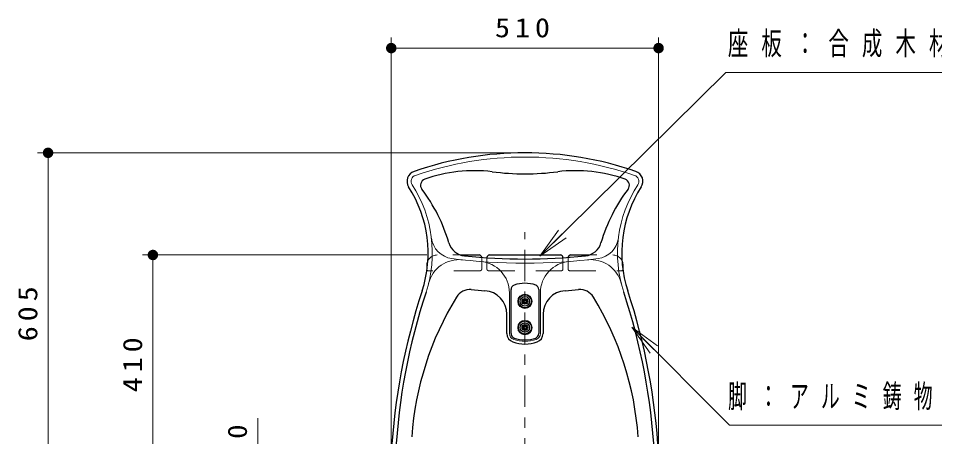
# Model space of a CAD drawing. Units: millimetres on the paper, scale 1:20. Extents: x -385 to 0, y 0 to 267.
# Drawn here: x -154.2 to -66.8, y 109.6 to 149.5 of the extents above; entities that cross this region are included whole.
import ezdxf

# ---------------------------------------------------------------- set-up
doc = ezdxf.new("R2010")
doc.units = ezdxf.units.MM
doc.linetypes.add('USER1', pattern=[4.5, 2.5, -2])
doc.linetypes.add('USER2', pattern=[6, 3, -1, 1, -1])
doc.layers.add('1_20', color=7, linetype='Continuous', lineweight=25)
doc.styles.add('ＭＳ ゴシック', font='')
doc.styles.get('ＭＳ ゴシック').set_extended_font_data('MS Gothic')

# ---------------------------------------------------------------- blocks, each defined once
blk = doc.blocks.new('filled_dot')
at = {"color": 0, "linetype": 'Continuous', "lineweight": -2, "const_width": 1.25}
blk.add_lwpolyline([(-0.625, 0, 1), (0.625, 0, 1)], format="xyb", close=True, dxfattribs=at)

msp = doc.modelspace()

# ---------------------------------------------------------------- linework, layer by layer
at = {"layer": '1_20', "lineweight": 13}
for p, q in [((-118.632, 108.865), (-118.632, 147.69)), ((-93.125, 108.865), (-93.125, 147.69)), ((-118.632, 146.69), (-93.125, 146.69)), ((-106.879, 136.69), (-152.379, 136.69)), ((-151.379, 106.44), (-151.379, 136.69)), ((-104.447, 126.841), (-102.663, 129.305)), ((-104.447, 126.841), (-102.312, 128.949)), ((-101.96, 128.593), (-104.447, 126.841)), ((-115.254, 126.94), (-142.379, 126.94)), ((-141.379, 106.44), (-141.379, 126.94)), ((-95.688, 120.048), (-93.568, 117.925)), ((-95.688, 120.048), (-93.215, 118.278)), ((-93.922, 117.572), (-95.688, 120.048)), ((-131.379, 106.44), (-131.379, 111.358))]:
    msp.add_line(p, q, dxfattribs=at)
at = {"layer": '1_20', "linetype": 'USER2', "lineweight": 13}
msp.add_line((-105.879, 106.44), (-105.879, 129.106), dxfattribs=at)
at = {"layer": '1_20', "color": 3, "linetype": 'USER1', "lineweight": 13}
for p, q in [((-110.254, 126.94), (-114.254, 126.94)), ((-109.254, 126.94), (-102.504, 126.94)), ((-101.504, 126.94), (-97.504, 126.94)), ((-115.254, 125.94), (-115.254, 125.59)), ((-110.004, 125.59), (-110.004, 126.69)), ((-109.504, 126.69), (-109.504, 125.59)), ((-102.254, 126.69), (-102.254, 125.59)), ((-101.754, 125.59), (-101.754, 126.69)), ((-96.504, 125.94), (-96.504, 125.59)), ((-110.154, 125.44), (-115.104, 125.44)), ((-109.354, 125.44), (-102.404, 125.44)), ((-101.604, 125.44), (-96.654, 125.44))]:
    msp.add_line(p, q, dxfattribs=at)
at = {"layer": '1_20'}
for p, q in [((-112.018, 126.94), (-110.254, 126.94)), ((-109.254, 126.94), (-102.504, 126.94)), ((-101.504, 126.94), (-99.74, 126.94)), ((-105.966, 122.665), (-106.052, 122.515)), ((-105.966, 122.365), (-106.052, 122.515)), ((-105.966, 122.665), (-105.792, 122.665)), ((-105.706, 122.515), (-105.792, 122.665)), ((-105.706, 122.515), (-105.792, 122.365)), ((-105.966, 122.365), (-105.792, 122.365)), ((-105.966, 120.165), (-106.052, 120.015)), ((-105.966, 119.865), (-106.052, 120.015)), ((-105.966, 120.165), (-105.792, 120.165)), ((-105.966, 119.865), (-105.792, 119.865)), ((-105.706, 120.015), (-105.792, 120.165)), ((-105.706, 120.015), (-105.792, 119.865))]:
    msp.add_line(p, q, dxfattribs=at)
at = {"layer": '1_20', "color": 3}
msp.add_line((-102.254, 126.69), (-102.254, 126.673), dxfattribs=at)
at = {"layer": '1_20', "color": 4, "lineweight": 13}
for p, q in [((-107.354, 119.44), (-107.354, 123.326)), ((-104.404, 123.326), (-104.404, 119.44))]:
    msp.add_line(p, q, dxfattribs=at)
at = {"layer": '1_20', "color": 4}
for p, q in [((-107.204, 119.44), (-107.204, 123.64)), ((-104.554, 123.64), (-104.554, 119.44)), ((-107.604, 119.44), (-107.604, 121.285)), ((-104.154, 121.285), (-104.154, 119.44))]:
    msp.add_line(p, q, dxfattribs=at)
at = {"layer": '1_20', "lineweight": 13}
for points in [[(-104.447, 126.841), (-86.697, 144.363), (-53.079, 144.363)], [(-95.688, 120.048), (-86.348, 110.693), (-65.075, 110.693)]]:
    msp.add_lwpolyline(points, dxfattribs=at)
at = {"layer": '1_20', "color": 4, "lineweight": 13}
for centre in [(-105.879, 122.515), (-105.879, 120.015)]:
    msp.add_circle(centre, 0.687, dxfattribs=at)
at = {"layer": '1_20', "color": 4}
for centre, radius in [((-105.879, 122.515), 0.625), ((-105.879, 122.515), 0.275), ((-105.879, 120.015), 0.625), ((-105.879, 120.015), 0.275)]:
    msp.add_circle(centre, radius, dxfattribs=at)
at = {"layer": '1_20'}
for centre, radius in [((-105.879, 122.515), 0.45), ((-105.879, 122.515), 0.173), ((-105.879, 120.015), 0.45), ((-105.879, 120.015), 0.173)]:
    msp.add_circle(centre, radius, dxfattribs=at)
at = {"layer": '1_20', "color": 4}
for centre, radius, start, end in [((-105.879, 104.19), 32.5, 70.99756, 109.00244), ((-116.136, 133.974), 1, 109.00244, 212.90244), ((-110.714, 120.986), 14, 82.98879, 109.75334), ((-105.879, 160.301), 25.611, 262.98879, 277.01121), ((-101.044, 120.986), 14, 70.24666, 97.01121), ((-95.622, 133.974), 1, 327.09756, 70.99756), ((-115.243, 133.598), 0.6, 109.75334, 217.08167), ((-96.515, 133.598), 0.6, 322.91833, 70.24666), ((-126.715, 127.129), 11.6, 341.7907, 32.90244), ((-128.486, 123.589), 16, 16.3921, 37.08167), ((-83.272, 123.589), 16, 142.91833, 163.6079), ((-85.043, 127.129), 11.6, 147.09756, 198.2093), ((-111.457, 128.598), 1.75, 196.3921, 263.941), ((-100.3, 128.598), 1.75, 276.059, 343.6079), ((-105.879, 181.153), 54.6, 263.941, 276.059), ((-105.879, 121.163), 3.077, 70.54484, 109.45516), ((-58.32, 104.63), 60.4, 161.7907, 176.8909), ((-58.32, 104.63), 60, 161.7907, 176.80644), ((-111.136, 122.136), 1.5, 84.90994, 148.54185), ((-105.879, 181.153), 57.75, 264.90994, 266.20137), ((-109.854, 121.285), 2.25, 0, 86.20137), ((-106.754, 123.64), 0.45, 109.45516, 180), ((-105.004, 123.64), 0.45, 0, 70.54484), ((-101.904, 121.285), 2.25, 93.79863, 180), ((-105.879, 181.153), 57.75, 273.79863, 275.09006), ((-100.622, 122.136), 1.5, 31.45815, 95.09006), ((-153.438, 104.63), 60, 3.19356, 18.2093), ((-153.438, 104.63), 60.4, 3.1091, 18.2093), ((-87.208, 107.498), 29.55, 148.54185, 175.92703), ((-124.549, 107.498), 29.55, 4.07297, 31.45815), ((-106.754, 119.44), 0.85, 180, 250.54484), ((-106.754, 119.44), 0.45, 180, 250.54484), ((-105.879, 121.917), 3.077, 250.54484, 289.45516), ((-105.004, 119.44), 0.45, 289.45516, 0), ((-105.004, 119.44), 0.85, 289.45516, 0), ((-105.879, 121.917), 3.477, 250.54484, 289.45516)]:
    msp.add_arc(centre, radius, start, end, dxfattribs=at)
at = {"layer": '1_20', "color": 4, "lineweight": 13}
for centre, radius, start, end in [((-105.879, 104.19), 32.1, 70.99756, 109.00244), ((-116.136, 133.974), 0.6, 109.00244, 212.90244), ((-95.622, 133.974), 0.6, 327.09756, 70.99756), ((-126.715, 127.129), 12, 341.7907, 32.90244), ((-85.043, 127.129), 12, 147.09756, 198.2093), ((-112.566, 128.828), 2.25, 186.84879, 262.71685), ((-99.192, 128.828), 2.25, 277.28315, 353.15121), ((-112.162, 123.494), 3, 83.78139, 165.97565), ((-105.879, 181.153), 55, 262.71685, 277.28315), ((-110.354, 123.326), 3, 0, 85.57494), ((-101.404, 123.326), 3, 94.42506, 180), ((-99.596, 123.494), 3, 14.02435, 96.21861), ((-106.754, 119.44), 0.6, 180, 250.54484), ((-105.004, 119.44), 0.6, 289.45516, 0), ((-105.879, 121.917), 3.227, 250.54484, 289.45516)]:
    msp.add_arc(centre, radius, start, end, dxfattribs=at)
at = {"layer": '1_20', "color": 3, "linetype": 'USER1', "lineweight": 13}
for centre, radius, start, end in [((-114.254, 125.94), 1, 90, 180), ((-110.254, 126.69), 0.25, 0, 90), ((-109.254, 126.69), 0.25, 90, 180), ((-102.504, 126.69), 0.25, 0, 90), ((-101.504, 126.69), 0.25, 90, 180), ((-97.504, 125.94), 1, 0, 90), ((-115.104, 125.59), 0.15, 180, 270), ((-110.154, 125.59), 0.15, 270, 0), ((-109.354, 125.59), 0.15, 180, 270), ((-102.404, 125.59), 0.15, 270, 0), ((-101.604, 125.59), 0.15, 180, 270), ((-96.654, 125.59), 0.15, 270, 0)]:
    msp.add_arc(centre, radius, start, end, dxfattribs=at)
at = {"layer": '1_20'}
for centre, start, end in [((-110.254, 126.69), 4.30178, 90), ((-109.254, 126.69), 90, 180), ((-102.504, 126.69), 0, 90), ((-101.504, 126.69), 90, 175.69822)]:
    msp.add_arc(centre, 0.25, start, end, dxfattribs=at)

# ---------------------------------------------------------------- block references
at = {"layer": '1_20', "lineweight": 13, "xscale": 0.4, "yscale": 0.4}
msp.add_blockref('filled_dot', (-118.632, 146.69), dxfattribs=at)
for p, rotation in [((-93.125, 146.69), 180), ((-151.379, 136.69), 270), ((-141.379, 126.94), 270)]:
    msp.add_blockref('filled_dot', p, dxfattribs=dict(at, rotation=rotation))

# ---------------------------------------------------------------- texts
at = {"layer": '1_20', "style": 'ＭＳ ゴシック'}
for s, insert, char_height, attachment_point in [('\\T1.33;\\W1.15;510', (-105.879, 147.69), 1.833, 8), ('\\T1.64;\\W0.65;座板：合成木材\u3000３０ｔ', (-86.515, 147.013), 2.199, 4), ('\\T1.64;\\W0.6;脚：アルミ鋳物', (-86.492, 113.343), 2.199, 4)]:
    msp.add_mtext(s, dxfattribs=dict(at, insert=insert, char_height=char_height, attachment_point=attachment_point))
at = {"layer": '1_20', "char_height": 1.833, "attachment_point": 8, "rotation": 90, "style": 'ＭＳ ゴシック'}
for s, insert in [('\\T1.33;\\W1.15;605', (-152.379, 121.565)), ('\\T1.33;\\W1.15;410', (-142.379, 116.69)), ('\\T1.34;\\W1.1;10', (-132.379, 109.389))]:
    msp.add_mtext(s, dxfattribs=dict(at, insert=insert))

doc.saveas('drawing.dxf')
